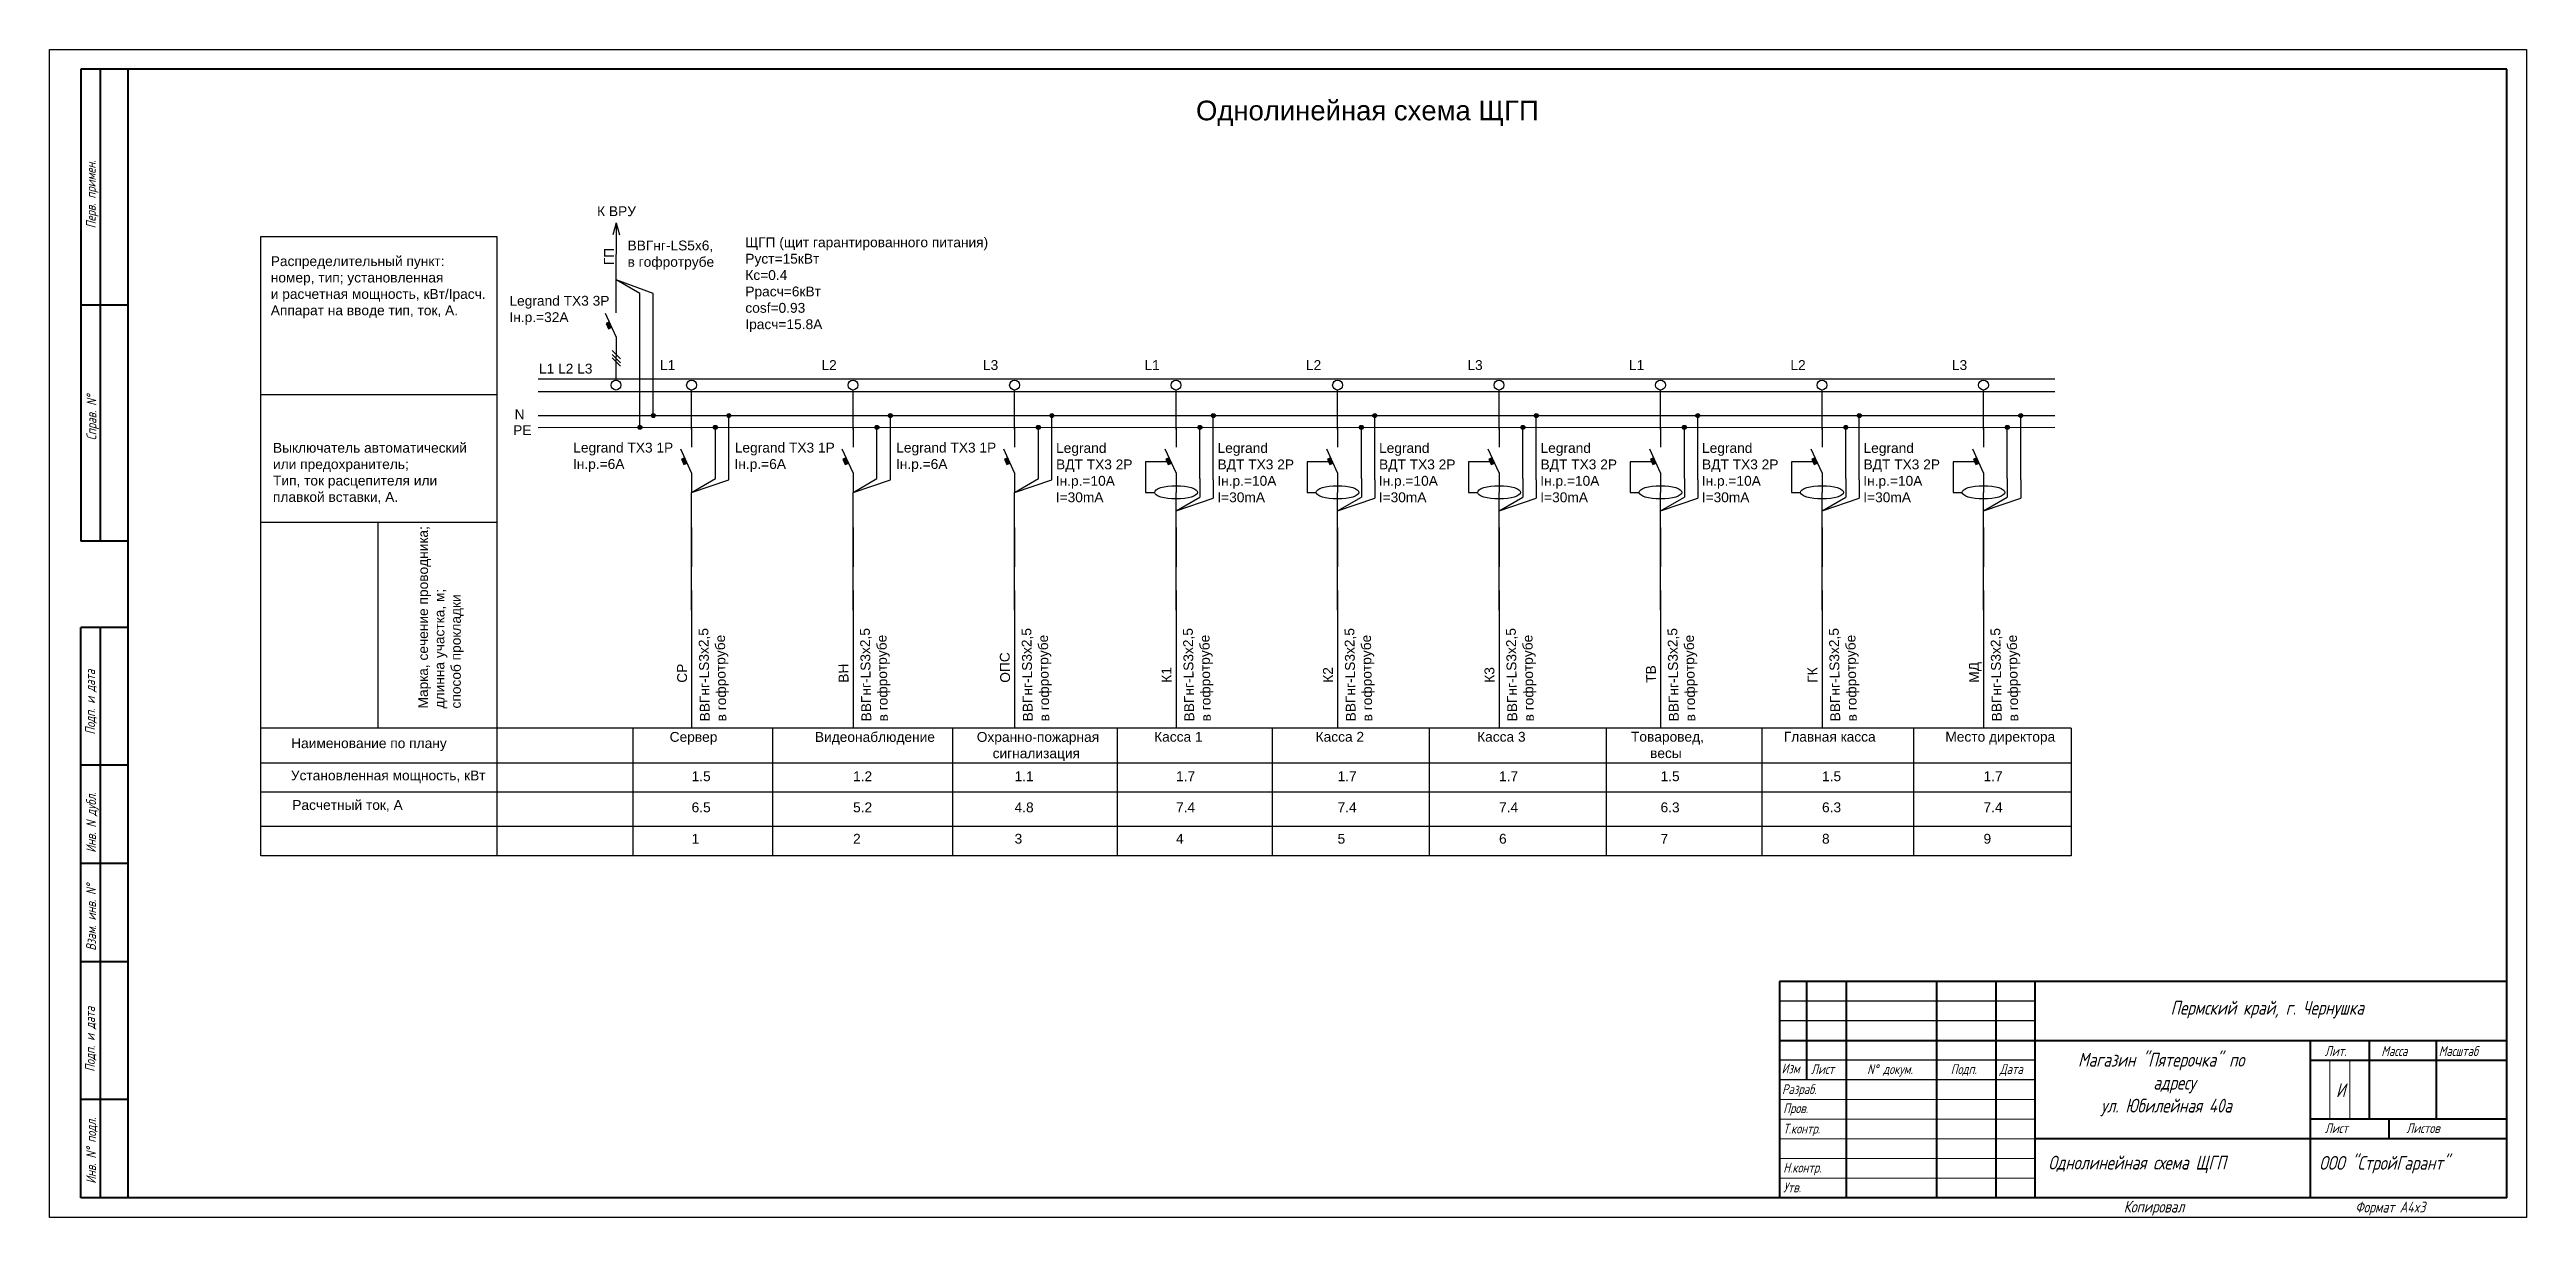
# Model space of a CAD drawing. Header units: millimetres. Extents: x 678 to 1308, y 506 to 803.
import ezdxf
from ezdxf.enums import TextEntityAlignment as Align

# ---------------------------------------------------------------- set-up
doc = ezdxf.new("R2010")
doc.units = ezdxf.units.MM
doc.layers.add('KONTUR', color=7, linetype='Continuous')
for name, color, linetype, lineweight in [('Основная', 7, 'Continuous', 40), ('текст', 7, 'Continuous', 30), ('тонкая', 7, 'Continuous', 20)]:
    doc.layers.add(name, color=color, linetype=linetype, lineweight=lineweight)
doc.styles.get("Standard").update_dxf_attribs({"font": 'arial.ttf'})
doc.styles.add('стиль1', font='romans.shx', dxfattribs={"width": 0.75, "oblique": 15, "height": 3.5})

# ---------------------------------------------------------------- blocks, each defined once
blk = doc.blocks.new('*U2')
for p, q in [((-11.38, 1.63), (374.32, 1.63)), ((-11.38, -1.63), (374.32, -1.63)), ((-11.38, -7.75), (374.32, -7.73)), ((-11.38, -10.75), (374.32, -10.73))]:
    blk.add_line(p, q)
at = {"char_height": 2.5, "attachment_point": 1}
for s, insert in [('N', (-17.4, -6.18)), ('PE', (-17.78, -10.21))]:
    blk.add_mtext_dynamic_manual_height_columns(s, width=0.9388, gutter_width=12.5, heights=[0], dxfattribs=dict(at, insert=insert))
blk = doc.blocks.new('Стрелка')
for q in [(-0.83, 4.98), (0, 0), (0.83, 4.98), (0, 8)]:
    blk.add_line((0, 8), q)
blk = doc.blocks.new('полная ветвь')
h = blk.add_hatch(color=256)
h.dxf.hatch_style = 1
h.paths.add_polyline_path([(5.56, -10.75, 1), (6.56, -10.75, 1)])
h = blk.add_hatch(color=256)
h.dxf.hatch_style = 1
h.paths.add_polyline_path([(8.98, -7.75, 1), (9.98, -7.75, 1)])
h = blk.add_hatch(color=256)
h.dxf.hatch_style = 1
h.paths.add_polyline_path([(-1.74, -18.47), (-2.58, -18.86), (-1.97, -20.2), (-1.12, -19.81)])
for p, q in [((0, -11.25), (0, -1.25)), ((0, -10.76), (0, -15.76)), ((6.06, -23.77), (6.06, -11.25)), ((9.48, -24.08), (9.48, -8.25)), ((0, -22.27), (-2.75, -16.27)), ((0, -22.27), (0, -27.27)), ((0, -27.27), (6.06, -23.77)), ((0, -27.27), (9.48, -24.08)), ((0.01, -41.25), (0, -27.27)), ((0.01, -36.25), (0.01, -46.25)), ((0.01, -57.27), (0.01, -41.25)), ((0.01, -52.27), (0.01, -57.27)), ((0.01, -57.27), (0.01, -87.24))]:
    blk.add_line(p, q)
at = {"linetype": 'Continuous'}
for p, q in [((-1.72, -18.46), (-2.58, -18.86)), ((-2.58, -18.86), (-1.97, -20.2)), ((-1.97, -20.2), (-1.11, -19.81)), ((-1.97, -20.2), (-1.97, -20.2))]:
    blk.add_line(p, q, dxfattribs=at)
for centre, radius in [((0, 0), 1.25), ((6.06, -10.75), 0.5), ((9.48, -7.75), 0.5)]:
    blk.add_circle(centre, radius)
for tag, p in [('Подключение', (-8.04, 3.85)), ('Автомат_002', (-30.16, -21.32)), ('Автомат_001', (-30.09, -17.14)), ('Обозначение_001', (-9.72, -90.67)), ('Обозначение_002', (-9.45, -94.88)), ('ТокРасч', (0.01, -108.63)), ('Колонка', (0.01, -116.61))]:
    blk.add_attdef(tag, p, '', height=2.5)
for tag, p in [('Длина', (2.43, -53.61)), ('Маркер', (-3.63, -75.71)), ('Марка', (2.14, -85.54)), ('Способ', (6.35, -85.54))]:
    blk.add_attdef(tag, text='', height=2.5, rotation=90.93985).set_placement(p, align=Align.TOP_LEFT)
blk.add_attdef('Мощность', text='', height=2.5).set_placement((0.01, -98.22), align=Align.TOP_LEFT)
blk = doc.blocks.new('*U10')
h = blk.add_hatch(color=256)
h.dxf.hatch_style = 1
h.paths.add_polyline_path([(5.56, -10.75, 1), (6.56, -10.75, 1)])
h = blk.add_hatch(color=256)
h.dxf.hatch_style = 1
h.paths.add_polyline_path([(8.98, -7.75, 1), (9.98, -7.75, 1)])
h = blk.add_hatch(color=256)
h.dxf.hatch_style = 1
h.paths.add_polyline_path([(-1.74, -18.47), (-2.58, -18.86), (-1.97, -20.2), (-1.12, -19.81)])
for p, q in [((0, -11.25), (0, -1.25)), ((0, -10.76), (0, -15.76)), ((6.06, -23.77), (6.06, -11.25)), ((9.48, -24.08), (9.48, -8.25)), ((0, -22.27), (-2.75, -16.27)), ((-2.28, -19.53), (-7.74, -19.53)), ((-7.74, -19.53), (-7.74, -27.27)), ((0, -22.27), (0, -27.27)), ((6.06, -23.77), (6.06, -28.46)), ((9.48, -24.08), (9.48, -28.78)), ((-7.74, -27.27), (-5.46, -27.27)), ((0.01, -41.25), (0, -27.27)), ((0, -31.96), (6.06, -28.46)), ((0, -31.96), (9.48, -28.78)), ((0.01, -36.25), (0.01, -46.25)), ((0.01, -57.27), (0.01, -41.25)), ((0.01, -52.27), (0.01, -57.27)), ((0.01, -57.27), (0.01, -87.24))]:
    blk.add_line(p, q)
at = {"linetype": 'Continuous'}
for p, q in [((-1.72, -18.46), (-2.58, -18.86)), ((-2.58, -18.86), (-1.97, -20.2)), ((-1.97, -20.2), (-1.11, -19.81)), ((-1.97, -20.2), (-1.97, -20.2))]:
    blk.add_line(p, q, dxfattribs=at)
for centre, radius in [((0, 0), 1.25), ((6.06, -10.75), 0.5), ((9.48, -7.75), 0.5)]:
    blk.add_circle(centre, radius)
blk.add_ellipse((0, -27.27), major_axis=(-5.46, 0), ratio=0.309309)
for tag, p in [('Подключение', (-8.04, 3.85)), ('УЗО1_001', (-30.51, -17.24)), ('УЗО1_002', (-30.51, -21.42)), ('УЗО1_003', (-30.58, -25.59)), ('УЗО1_004', (-30.58, -29.77)), ('Обозначение_001', (-9.72, -90.67)), ('Обозначение_002', (-9.45, -94.88)), ('ТокРасч', (0.01, -108.63)), ('Колонка', (0.01, -116.61))]:
    blk.add_attdef(tag, p, '', height=2.5)
for tag, p in [('Длина', (2.43, -53.61)), ('Маркер', (-3.63, -75.71)), ('Марка', (2.14, -85.54)), ('Способ', (6.35, -85.54))]:
    blk.add_attdef(tag, text='', height=2.5, rotation=90.93985).set_placement(p, align=Align.TOP_LEFT)
blk.add_attdef('Мощность', text='', height=2.5).set_placement((0.01, -98.22), align=Align.TOP_LEFT)
blk = doc.blocks.new('*U8')
h = blk.add_hatch(color=256)
h.dxf.hatch_style = 1
h.paths.add_polyline_path([(5.56, -10.75, 1), (6.56, -10.75, 1)])
h = blk.add_hatch(color=256)
h.dxf.hatch_style = 1
h.paths.add_polyline_path([(8.98, -7.75, 1), (9.98, -7.75, 1)])
h = blk.add_hatch(color=256)
h.dxf.hatch_style = 1
h.paths.add_polyline_path([(-1.74, -18.47), (-2.58, -18.86), (-1.97, -20.2), (-1.12, -19.81)])
for p, q in [((0, -11.25), (0, -1.25)), ((0, -10.76), (0, -15.76)), ((6.06, -23.77), (6.06, -11.25)), ((9.48, -24.08), (9.48, -8.25)), ((0, -22.27), (-2.75, -16.27)), ((-2.28, -19.53), (-7.74, -19.53)), ((-7.74, -19.53), (-7.74, -27.27)), ((0, -22.27), (0, -27.27)), ((6.06, -23.77), (6.06, -28.46)), ((9.48, -24.08), (9.48, -28.78)), ((-7.74, -27.27), (-5.46, -27.27)), ((0.01, -41.25), (0, -27.27)), ((0, -31.96), (6.06, -28.46)), ((0, -31.96), (9.48, -28.78)), ((0.01, -36.25), (0.01, -46.25)), ((0.01, -57.27), (0.01, -41.25)), ((0.01, -52.27), (0.01, -57.27)), ((0.01, -57.27), (0.01, -87.24))]:
    blk.add_line(p, q)
at = {"linetype": 'Continuous'}
for p, q in [((-1.72, -18.46), (-2.58, -18.86)), ((-2.58, -18.86), (-1.97, -20.2)), ((-1.97, -20.2), (-1.11, -19.81)), ((-1.97, -20.2), (-1.97, -20.2))]:
    blk.add_line(p, q, dxfattribs=at)
for centre, radius in [((0, 0), 1.25), ((6.06, -10.75), 0.5), ((9.48, -7.75), 0.5)]:
    blk.add_circle(centre, radius)
blk.add_ellipse((0, -27.27), major_axis=(-5.46, 0), ratio=0.309309)
for tag, p in [('Подключение', (-8.04, 3.85)), ('УЗО1_001', (-30.51, -17.24)), ('УЗО1_002', (-30.51, -21.42)), ('УЗО1_003', (-30.58, -25.59)), ('УЗО1_004', (-30.58, -29.77)), ('Обозначение_001', (-9.72, -90.67)), ('Обозначение_002', (-9.45, -94.88)), ('ТокРасч', (0.01, -108.63)), ('Колонка', (0.01, -116.61))]:
    blk.add_attdef(tag, p, '', height=2.5)
for tag, p in [('Длина', (2.43, -53.61)), ('Маркер', (-3.63, -75.71)), ('Марка', (2.14, -85.54)), ('Способ', (6.35, -85.54))]:
    blk.add_attdef(tag, text='', height=2.5, rotation=90.93985).set_placement(p, align=Align.TOP_LEFT)
blk.add_attdef('Мощность', text='', height=2.5).set_placement((0.01, -98.22), align=Align.TOP_LEFT)
blk = doc.blocks.new('*U9')
h = blk.add_hatch(color=256)
h.dxf.hatch_style = 1
h.paths.add_polyline_path([(5.56, -10.75, 1), (6.56, -10.75, 1)])
h = blk.add_hatch(color=256)
h.dxf.hatch_style = 1
h.paths.add_polyline_path([(8.98, -7.75, 1), (9.98, -7.75, 1)])
h = blk.add_hatch(color=256)
h.dxf.hatch_style = 1
h.paths.add_polyline_path([(-1.74, -18.47), (-2.58, -18.86), (-1.97, -20.2), (-1.12, -19.81)])
for p, q in [((0, -11.25), (0, -1.25)), ((0, -10.76), (0, -15.76)), ((6.06, -23.77), (6.06, -11.25)), ((9.48, -24.08), (9.48, -8.25)), ((0, -22.27), (-2.75, -16.27)), ((-2.28, -19.53), (-7.74, -19.53)), ((-7.74, -19.53), (-7.74, -27.27)), ((0, -22.27), (0, -27.27)), ((6.06, -23.77), (6.06, -28.46)), ((9.48, -24.08), (9.48, -28.78)), ((-7.74, -27.27), (-5.46, -27.27)), ((0.01, -41.25), (0, -27.27)), ((0, -31.96), (6.06, -28.46)), ((0, -31.96), (9.48, -28.78)), ((0.01, -36.25), (0.01, -46.25)), ((0.01, -57.27), (0.01, -41.25)), ((0.01, -52.27), (0.01, -57.27)), ((0.01, -57.27), (0.01, -87.24))]:
    blk.add_line(p, q)
at = {"linetype": 'Continuous'}
for p, q in [((-1.72, -18.46), (-2.58, -18.86)), ((-2.58, -18.86), (-1.97, -20.2)), ((-1.97, -20.2), (-1.11, -19.81)), ((-1.97, -20.2), (-1.97, -20.2))]:
    blk.add_line(p, q, dxfattribs=at)
for centre, radius in [((0, 0), 1.25), ((6.06, -10.75), 0.5), ((9.48, -7.75), 0.5)]:
    blk.add_circle(centre, radius)
blk.add_ellipse((0, -27.27), major_axis=(-5.46, 0), ratio=0.309309)
for tag, p in [('Подключение', (-8.04, 3.85)), ('УЗО1_001', (-30.51, -17.24)), ('УЗО1_002', (-30.51, -21.42)), ('УЗО1_003', (-30.58, -25.59)), ('УЗО1_004', (-30.58, -29.77)), ('Обозначение_001', (-9.72, -90.67)), ('Обозначение_002', (-9.45, -94.88)), ('ТокРасч', (0.01, -108.63)), ('Колонка', (0.01, -116.61))]:
    blk.add_attdef(tag, p, '', height=2.5)
for tag, p in [('Длина', (2.43, -53.61)), ('Маркер', (-3.63, -75.71)), ('Марка', (2.14, -85.54)), ('Способ', (6.35, -85.54))]:
    blk.add_attdef(tag, text='', height=2.5, rotation=90.93985).set_placement(p, align=Align.TOP_LEFT)
blk.add_attdef('Мощность', text='', height=2.5).set_placement((0.01, -98.22), align=Align.TOP_LEFT)
blk = doc.blocks.new('*U12')
h = blk.add_hatch(color=256)
h.dxf.hatch_style = 1
h.paths.add_polyline_path([(5.56, -10.75, 1), (6.56, -10.75, 1)])
h = blk.add_hatch(color=256)
h.dxf.hatch_style = 1
h.paths.add_polyline_path([(8.98, -7.75, 1), (9.98, -7.75, 1)])
h = blk.add_hatch(color=256)
h.dxf.hatch_style = 1
h.paths.add_polyline_path([(-1.74, -18.47), (-2.58, -18.86), (-1.97, -20.2), (-1.12, -19.81)])
for p, q in [((0, -11.25), (0, -1.25)), ((0, -10.76), (0, -15.76)), ((6.06, -23.77), (6.06, -11.25)), ((9.48, -24.08), (9.48, -8.25)), ((0, -22.27), (-2.75, -16.27)), ((-2.28, -19.53), (-7.74, -19.53)), ((-7.74, -19.53), (-7.74, -27.27)), ((0, -22.27), (0, -27.27)), ((6.06, -23.77), (6.06, -28.46)), ((9.48, -24.08), (9.48, -28.78)), ((-7.74, -27.27), (-5.46, -27.27)), ((0.01, -41.25), (0, -27.27)), ((0, -31.96), (6.06, -28.46)), ((0, -31.96), (9.48, -28.78)), ((0.01, -36.25), (0.01, -46.25)), ((0.01, -57.27), (0.01, -41.25)), ((0.01, -52.27), (0.01, -57.27)), ((0.01, -57.27), (0.01, -87.24))]:
    blk.add_line(p, q)
at = {"linetype": 'Continuous'}
for p, q in [((-1.72, -18.46), (-2.58, -18.86)), ((-2.58, -18.86), (-1.97, -20.2)), ((-1.97, -20.2), (-1.11, -19.81)), ((-1.97, -20.2), (-1.97, -20.2))]:
    blk.add_line(p, q, dxfattribs=at)
for centre, radius in [((0, 0), 1.25), ((6.06, -10.75), 0.5), ((9.48, -7.75), 0.5)]:
    blk.add_circle(centre, radius)
blk.add_ellipse((0, -27.27), major_axis=(-5.46, 0), ratio=0.309309)
for tag, p in [('Подключение', (-8.04, 3.85)), ('УЗО1_001', (-30.51, -17.24)), ('УЗО1_002', (-30.51, -21.42)), ('УЗО1_003', (-30.58, -25.59)), ('УЗО1_004', (-30.58, -29.77)), ('Обозначение_001', (-9.72, -90.67)), ('Обозначение_002', (-9.45, -94.88)), ('ТокРасч', (0.01, -108.63)), ('Колонка', (0.01, -116.61))]:
    blk.add_attdef(tag, p, '', height=2.5)
for tag, p in [('Длина', (2.43, -53.61)), ('Маркер', (-3.63, -75.71)), ('Марка', (2.14, -85.54)), ('Способ', (6.35, -85.54))]:
    blk.add_attdef(tag, text='', height=2.5, rotation=90.93985).set_placement(p, align=Align.TOP_LEFT)
blk.add_attdef('Мощность', text='', height=2.5).set_placement((0.01, -98.22), align=Align.TOP_LEFT)
blk = doc.blocks.new('*U11')
h = blk.add_hatch(color=256)
h.dxf.hatch_style = 1
h.paths.add_polyline_path([(5.56, -10.75, 1), (6.56, -10.75, 1)])
h = blk.add_hatch(color=256)
h.dxf.hatch_style = 1
h.paths.add_polyline_path([(8.98, -7.75, 1), (9.98, -7.75, 1)])
h = blk.add_hatch(color=256)
h.dxf.hatch_style = 1
h.paths.add_polyline_path([(-1.74, -18.47), (-2.58, -18.86), (-1.97, -20.2), (-1.12, -19.81)])
for p, q in [((0, -11.25), (0, -1.25)), ((0, -10.76), (0, -15.76)), ((6.06, -23.77), (6.06, -11.25)), ((9.48, -24.08), (9.48, -8.25)), ((0, -22.27), (-2.75, -16.27)), ((-2.28, -19.53), (-7.74, -19.53)), ((-7.74, -19.53), (-7.74, -27.27)), ((0, -22.27), (0, -27.27)), ((6.06, -23.77), (6.06, -28.46)), ((9.48, -24.08), (9.48, -28.78)), ((-7.74, -27.27), (-5.46, -27.27)), ((0.01, -41.25), (0, -27.27)), ((0, -31.96), (6.06, -28.46)), ((0, -31.96), (9.48, -28.78)), ((0.01, -36.25), (0.01, -46.25)), ((0.01, -57.27), (0.01, -41.25)), ((0.01, -52.27), (0.01, -57.27)), ((0.01, -57.27), (0.01, -87.24))]:
    blk.add_line(p, q)
at = {"linetype": 'Continuous'}
for p, q in [((-1.72, -18.46), (-2.58, -18.86)), ((-2.58, -18.86), (-1.97, -20.2)), ((-1.97, -20.2), (-1.11, -19.81)), ((-1.97, -20.2), (-1.97, -20.2))]:
    blk.add_line(p, q, dxfattribs=at)
for centre, radius in [((0, 0), 1.25), ((6.06, -10.75), 0.5), ((9.48, -7.75), 0.5)]:
    blk.add_circle(centre, radius)
blk.add_ellipse((0, -27.27), major_axis=(-5.46, 0), ratio=0.309309)
for tag, p in [('Подключение', (-8.04, 3.85)), ('УЗО1_001', (-30.51, -17.24)), ('УЗО1_002', (-30.51, -21.42)), ('УЗО1_003', (-30.58, -25.59)), ('УЗО1_004', (-30.58, -29.77)), ('Обозначение_001', (-9.72, -90.67)), ('Обозначение_002', (-9.45, -94.88)), ('ТокРасч', (0.01, -108.63)), ('Колонка', (0.01, -116.61))]:
    blk.add_attdef(tag, p, '', height=2.5)
for tag, p in [('Длина', (2.43, -53.61)), ('Маркер', (-3.63, -75.71)), ('Марка', (2.14, -85.54)), ('Способ', (6.35, -85.54))]:
    blk.add_attdef(tag, text='', height=2.5, rotation=90.93985).set_placement(p, align=Align.TOP_LEFT)
blk.add_attdef('Мощность', text='', height=2.5).set_placement((0.01, -98.22), align=Align.TOP_LEFT)
blk = doc.blocks.new('*U13')
h = blk.add_hatch(color=256)
h.dxf.hatch_style = 1
h.paths.add_polyline_path([(5.56, -10.75, 1), (6.56, -10.75, 1)])
h = blk.add_hatch(color=256)
h.dxf.hatch_style = 1
h.paths.add_polyline_path([(8.98, -7.75, 1), (9.98, -7.75, 1)])
h = blk.add_hatch(color=256)
h.dxf.hatch_style = 1
h.paths.add_polyline_path([(-1.74, -18.47), (-2.58, -18.86), (-1.97, -20.2), (-1.12, -19.81)])
for p, q in [((0, -11.25), (0, -1.25)), ((0, -10.76), (0, -15.76)), ((6.06, -23.77), (6.06, -11.25)), ((9.48, -24.08), (9.48, -8.25)), ((0, -22.27), (-2.75, -16.27)), ((-2.28, -19.53), (-7.74, -19.53)), ((-7.74, -19.53), (-7.74, -27.27)), ((0, -22.27), (0, -27.27)), ((6.06, -23.77), (6.06, -28.46)), ((9.48, -24.08), (9.48, -28.78)), ((-7.74, -27.27), (-5.46, -27.27)), ((0.01, -41.25), (0, -27.27)), ((0, -31.96), (6.06, -28.46)), ((0, -31.96), (9.48, -28.78)), ((0.01, -36.25), (0.01, -46.25)), ((0.01, -57.27), (0.01, -41.25)), ((0.01, -52.27), (0.01, -57.27)), ((0.01, -57.27), (0.01, -87.24))]:
    blk.add_line(p, q)
at = {"linetype": 'Continuous'}
for p, q in [((-1.72, -18.46), (-2.58, -18.86)), ((-2.58, -18.86), (-1.97, -20.2)), ((-1.97, -20.2), (-1.11, -19.81)), ((-1.97, -20.2), (-1.97, -20.2))]:
    blk.add_line(p, q, dxfattribs=at)
for centre, radius in [((0, 0), 1.25), ((6.06, -10.75), 0.5), ((9.48, -7.75), 0.5)]:
    blk.add_circle(centre, radius)
blk.add_ellipse((0, -27.27), major_axis=(-5.46, 0), ratio=0.309309)
for tag, p in [('Подключение', (-8.04, 3.85)), ('УЗО1_001', (-30.51, -17.24)), ('УЗО1_002', (-30.51, -21.42)), ('УЗО1_003', (-30.58, -25.59)), ('УЗО1_004', (-30.58, -29.77)), ('Обозначение_001', (-9.72, -90.67)), ('Обозначение_002', (-9.45, -94.88)), ('ТокРасч', (0.01, -108.63)), ('Колонка', (0.01, -116.61))]:
    blk.add_attdef(tag, p, '', height=2.5)
for tag, p in [('Длина', (2.43, -53.61)), ('Маркер', (-3.63, -75.71)), ('Марка', (2.14, -85.54)), ('Способ', (6.35, -85.54))]:
    blk.add_attdef(tag, text='', height=2.5, rotation=90.93985).set_placement(p, align=Align.TOP_LEFT)
blk.add_attdef('Мощность', text='', height=2.5).set_placement((0.01, -98.22), align=Align.TOP_LEFT)

msp = doc.modelspace()

# ---------------------------------------------------------------- hatches: boundary and pattern name
h = msp.add_hatch(color=256)
h.dxf.hatch_style = 1
h.paths.add_polyline_path([(820.83, 733.55), (819.99, 733.16), (820.6, 731.82), (821.45, 732.2)])
h = msp.add_hatch(color=256)
h.dxf.hatch_style = 1
h.paths.add_polyline_path([(829.08, 706.76, 1), (828.08, 706.76, 1)])
h = msp.add_hatch(color=256)
h.dxf.hatch_style = 1
h.paths.add_polyline_path([(832.5, 709.76, 1), (831.5, 709.76, 1)])

# ---------------------------------------------------------------- linework, layer by layer
for p, q in [((732.2, 597.77), (732.2, 755.27)), ((732.2, 755.27), (792.2, 755.27)), ((792.2, 755.27), (792.2, 630.27)), ((822.57, 735.85), (822.57, 750.77)), ((828.58, 740.77), (822.57, 744.25)), ((832, 740.77), (822.57, 744.25)), ((828.58, 706.76), (828.58, 740.77)), ((832, 709.76), (832, 740.77)), ((822.57, 729.75), (819.83, 735.75)), ((821.51, 726.29), (823.63, 724.17)), ((821.51, 725.31), (823.63, 723.19)), ((822.57, 729.75), (822.57, 724.75)), ((822.57, 718.75), (822.57, 724.75)), ((821.51, 724.42), (823.63, 722.3)), ((732.2, 715.1), (792.2, 715.1)), ((732.17, 682.69), (792.14, 682.69)), ((761.92, 682.6), (761.92, 630.46)), ((1192.67, 630.27), (732.2, 630.27)), ((792.2, 630.27), (792.2, 597.77)), ((826.81, 630.27), (826.81, 597.77)), ((862.35, 630.27), (862.35, 597.77)), ((908.1, 630.27), (908.1, 597.77)), ((950, 630.27), (950, 597.77)), ((989.43, 630.27), (989.43, 597.77)), ((1029.3, 630.27), (1029.3, 597.77)), ((1074.39, 630.27), (1074.39, 597.77)), ((1113.96, 630.27), (1113.96, 597.77)), ((1152.54, 630.27), (1152.54, 597.77)), ((1192.67, 630.27), (1192.67, 597.77)), ((1192.67, 621.34), (732.2, 621.34)), ((1192.67, 613.99), (732.2, 613.99)), ((1192.67, 605.27), (732.2, 605.27)), ((1192.67, 597.77), (732.2, 597.77)), ((1183.43, 560.84), (1118.43, 560.84)), ((1183.43, 555.84), (1118.43, 555.84)), ((1183.43, 545.84), (1118.43, 545.84)), ((1183.43, 540.84), (1118.43, 540.84)), ((1253.43, 510.84), (1253.43, 510.84))]:
    msp.add_line(p, q)
at = {"linetype": 'Continuous'}
for p, q in [((820.85, 733.56), (819.99, 733.16)), ((819.99, 733.16), (820.6, 731.82)), ((820.6, 731.82), (821.46, 732.21)), ((820.6, 731.82), (820.6, 731.82))]:
    msp.add_line(p, q, dxfattribs=at)
for centre, radius in [((822.52, 717.5), 1.25), ((828.58, 706.76), 0.5), ((832, 709.76), 0.5)]:
    msp.add_circle(centre, radius)
at = {"layer": 'KONTUR'}
for p, q in [((678.43, 505.84), (678.43, 802.84)), ((678.43, 802.84), (1308.43, 802.84)), ((1308.43, 802.84), (1308.43, 505.84)), ((1308.43, 505.84), (678.43, 505.84))]:
    msp.add_line(p, q, dxfattribs=at)
at = {"layer": 'Основная'}
for p, q in [((686.43, 797.84), (686.43, 677.84)), ((1303.43, 797.84), (686.43, 797.84)), ((691.43, 677.84), (691.43, 797.84)), ((698.43, 550.84), (698.43, 797.84)), ((1303.43, 510.84), (1303.43, 797.84)), ((698.43, 737.84), (686.43, 737.84)), ((698.43, 677.84), (686.43, 677.84)), ((686.43, 510.84), (686.43, 655.84)), ((698.43, 655.84), (686.43, 655.84)), ((691.43, 510.84), (691.43, 655.84)), ((698.43, 620.84), (686.43, 620.84)), ((698.43, 595.84), (686.43, 595.84)), ((698.43, 570.84), (686.43, 570.84)), ((1118.43, 565.84), (1118.43, 510.84)), ((1303.43, 565.84), (1118.43, 565.84)), ((1125.43, 540.84), (1125.43, 565.84)), ((1135.43, 565.84), (1135.43, 510.84)), ((1158.43, 510.84), (1158.43, 565.84)), ((1173.43, 565.84), (1173.43, 510.84)), ((1183.43, 565.84), (1183.43, 510.84)), ((698.43, 510.84), (698.43, 550.84)), ((1118.43, 550.84), (1303.43, 550.84)), ((1253.43, 550.84), (1253.43, 510.84)), ((1268.43, 550.84), (1268.43, 530.84)), ((1285.43, 550.84), (1285.43, 530.84)), ((1253.43, 545.84), (1303.43, 545.84)), ((698.43, 535.84), (686.43, 535.84)), ((1303.43, 530.84), (1253.43, 530.84)), ((1273.43, 530.84), (1273.43, 525.84)), ((1303.43, 525.84), (1183.43, 525.84)), ((1303.43, 510.84), (686.43, 510.84))]:
    msp.add_line(p, q, dxfattribs=at)
at = {"layer": 'тонкая'}
for p, q in [((1258.42, 545.63), (1258.42, 530.84)), ((1263.5, 545.63), (1263.5, 530.84)), ((1118.43, 535.84), (1183.43, 535.84)), ((1183.43, 530.84), (1118.43, 530.84)), ((1183.43, 525.84), (1118.43, 525.84))]:
    msp.add_line(p, q, dxfattribs=at)
for points in [[(1118.43, 520.84), (1183.43, 520.84)], [(1118.43, 515.84), (1183.43, 515.84)]]:
    msp.add_lwpolyline(points, dxfattribs=at)

# ---------------------------------------------------------------- block references
for name, p in [('Стрелка', (822.57, 750.77)), ('*U2', (814.13, 717.5))]:
    msp.add_blockref(name, p)
ref = msp.add_blockref('полная ветвь', (841.73, 717.5))
ref.add_attrib('Подключение', 'L1', (833.7, 721.35), dxfattribs={"height": 2.5})
ref.add_attrib('Автомат_001', 'Legrand TX3 1P', (811.64, 700.36), dxfattribs={"height": 2.5})
ref.add_attrib('Маркер', 'CP', dxfattribs={"height": 2.5, "rotation": 90.93985}).set_placement((838.1, 641.79), align=Align.TOP_LEFT)
ref.add_attrib('Марка', 'ВВГнг-LS3x2,5', dxfattribs={"height": 2.5, "rotation": 90.93985}).set_placement((843.88, 631.97), align=Align.TOP_LEFT)
ref.add_attrib('Способ', 'в гофротрубе', dxfattribs={"height": 2.5, "rotation": 90.93985}).set_placement((848.08, 631.96), align=Align.TOP_LEFT)
ref.add_attrib('Обозначение_001', '    Сервер', (832.28, 626.79), dxfattribs={"height": 2.5})
ref.add_attrib('Мощность', '1.5', dxfattribs={"height": 2.5}).set_placement((841.74, 619.28), align=Align.TOP_LEFT)
ref.add_attrib('ТокРасч', '6.5', (841.74, 608.88), dxfattribs={"height": 2.5})
ref.add_attrib('Колонка', '1', (841.74, 600.89), dxfattribs={"height": 2.5})
ref.add_attrib('Автомат_002', 'Iн.р.=6А', (811.57, 696.19), dxfattribs={"height": 2.5})
ref = msp.add_blockref('полная ветвь', (882.81, 717.5))
ref.add_attrib('Подключение', 'L2', (874.77, 721.35), dxfattribs={"height": 2.5})
ref.add_attrib('Автомат_001', 'Legrand TX3 1P', (852.72, 700.36), dxfattribs={"height": 2.5})
ref.add_attrib('Маркер', 'ВН', dxfattribs={"height": 2.5, "rotation": 90.93985}).set_placement((879.17, 641.79), align=Align.TOP_LEFT)
ref.add_attrib('Марка', 'ВВГнг-LS3x2,5', dxfattribs={"height": 2.5, "rotation": 90.93985}).set_placement((884.95, 631.97), align=Align.TOP_LEFT)
ref.add_attrib('Способ', 'в гофротрубе', dxfattribs={"height": 2.5, "rotation": 90.93985}).set_placement((889.16, 631.96), align=Align.TOP_LEFT)
ref.add_attrib('Обозначение_001', 'Видеонаблюдение', (873.1, 626.77), dxfattribs={"height": 2.5})
ref.add_attrib('Мощность', '1.2', dxfattribs={"height": 2.5}).set_placement((882.81, 619.28), align=Align.TOP_LEFT)
ref.add_attrib('ТокРасч', '5.2', (882.81, 608.88), dxfattribs={"height": 2.5})
ref.add_attrib('Колонка', '2', (882.81, 600.89), dxfattribs={"height": 2.5})
ref.add_attrib('Автомат_002', 'Iн.р.=6А', (852.65, 696.19), dxfattribs={"height": 2.5})
ref = msp.add_blockref('полная ветвь', (923.88, 717.5))
ref.add_attrib('Подключение', 'L3', (915.85, 721.35), dxfattribs={"height": 2.5})
ref.add_attrib('Автомат_001', 'Legrand TX3 1P', (893.79, 700.36), dxfattribs={"height": 2.5})
ref.add_attrib('Маркер', 'ОПС', dxfattribs={"height": 2.5, "rotation": 90.93985}).set_placement((920.25, 641.79), align=Align.TOP_LEFT)
ref.add_attrib('Марка', 'ВВГнг-LS3x2,5', dxfattribs={"height": 2.5, "rotation": 90.93985}).set_placement((926.03, 631.97), align=Align.TOP_LEFT)
ref.add_attrib('Способ', 'в гофротрубе', dxfattribs={"height": 2.5, "rotation": 90.93985}).set_placement((930.23, 631.96), align=Align.TOP_LEFT)
ref.add_attrib('Обозначение_001', 'Охранно-пожарная', (914.27, 626.78), dxfattribs={"height": 2.5})
ref.add_attrib('Мощность', '1.1', dxfattribs={"height": 2.5}).set_placement((923.89, 619.28), align=Align.TOP_LEFT)
ref.add_attrib('ТокРасч', '4.8', (923.89, 608.88), dxfattribs={"height": 2.5})
ref.add_attrib('Колонка', '3', (923.89, 600.89), dxfattribs={"height": 2.5})
ref.add_attrib('Автомат_002', 'Iн.р.=6А', (893.72, 696.19), dxfattribs={"height": 2.5})
ref.add_attrib('Обозначение_002', '    сигнализация', (914.43, 622.62), dxfattribs={"height": 2.5})
ref = msp.add_blockref('*U10', (964.96, 717.5))
ref.add_attrib('Подключение', 'L1', (956.92, 721.35), dxfattribs={"height": 2.5})
ref.add_attrib('Маркер', 'К1', dxfattribs={"height": 2.5, "rotation": 90.93985}).set_placement((961.32, 641.79), align=Align.TOP_LEFT)
ref.add_attrib('Марка', 'ВВГнг-LS3x2,5', dxfattribs={"height": 2.5, "rotation": 90.93985}).set_placement((967.1, 631.97), align=Align.TOP_LEFT)
ref.add_attrib('Способ', 'в гофротрубе', dxfattribs={"height": 2.5, "rotation": 90.93985}).set_placement((971.31, 631.96), align=Align.TOP_LEFT)
ref.add_attrib('Обозначение_001', '    Касса 1', (955.51, 626.82), dxfattribs={"height": 2.5})
ref.add_attrib('Мощность', '1.7', dxfattribs={"height": 2.5}).set_placement((964.96, 619.28), align=Align.TOP_LEFT)
ref.add_attrib('ТокРасч', '7.4', (964.96, 608.88), dxfattribs={"height": 2.5})
ref.add_attrib('Колонка', '4', (964.96, 600.89), dxfattribs={"height": 2.5})
ref.add_attrib('УЗО1_001', 'Legrand', (934.44, 700.26), dxfattribs={"height": 2.5})
ref.add_attrib('УЗО1_002', 'ВДТ TX3 2P', (934.44, 696.09), dxfattribs={"height": 2.5})
ref.add_attrib('УЗО1_003', 'Iн.р.=10А', (934.37, 691.91), dxfattribs={"height": 2.5})
ref.add_attrib('УЗО1_004', 'I=30mA', (934.37, 687.73), dxfattribs={"height": 2.5})
ref = msp.add_blockref('*U8', (1006.03, 717.5))
ref.add_attrib('Подключение', 'L2', (998, 721.35), dxfattribs={"height": 2.5})
ref.add_attrib('Маркер', 'К2', dxfattribs={"height": 2.5, "rotation": 90.93985}).set_placement((1002.4, 641.79), align=Align.TOP_LEFT)
ref.add_attrib('Марка', 'ВВГнг-LS3x2,5', dxfattribs={"height": 2.5, "rotation": 90.93985}).set_placement((1008.18, 631.97), align=Align.TOP_LEFT)
ref.add_attrib('Способ', 'в гофротрубе', dxfattribs={"height": 2.5, "rotation": 90.93985}).set_placement((1012.38, 631.96), align=Align.TOP_LEFT)
ref.add_attrib('Обозначение_001', '    Касса 2', (996.58, 626.82), dxfattribs={"height": 2.5})
ref.add_attrib('Мощность', '1.7', dxfattribs={"height": 2.5}).set_placement((1006.04, 619.28), align=Align.TOP_LEFT)
ref.add_attrib('ТокРасч', '7.4', (1006.04, 608.88), dxfattribs={"height": 2.5})
ref.add_attrib('Колонка', '5', (1006.04, 600.89), dxfattribs={"height": 2.5})
ref.add_attrib('УЗО1_001', 'Legrand', (975.52, 700.26), dxfattribs={"height": 2.5})
ref.add_attrib('УЗО1_002', 'ВДТ TX3 2P', (975.52, 696.09), dxfattribs={"height": 2.5})
ref.add_attrib('УЗО1_003', 'Iн.р.=10А', (975.45, 691.91), dxfattribs={"height": 2.5})
ref.add_attrib('УЗО1_004', 'I=30mA', (975.45, 687.73), dxfattribs={"height": 2.5})
ref = msp.add_blockref('*U9', (1047.11, 717.5))
ref.add_attrib('Подключение', 'L3', (1039.07, 721.35), dxfattribs={"height": 2.5})
ref.add_attrib('Маркер', 'К3', dxfattribs={"height": 2.5, "rotation": 90.93985}).set_placement((1043.47, 641.79), align=Align.TOP_LEFT)
ref.add_attrib('Марка', 'ВВГнг-LS3x2,5', dxfattribs={"height": 2.5, "rotation": 90.93985}).set_placement((1049.25, 631.97), align=Align.TOP_LEFT)
ref.add_attrib('Способ', 'в гофротрубе', dxfattribs={"height": 2.5, "rotation": 90.93985}).set_placement((1053.46, 631.96), align=Align.TOP_LEFT)
ref.add_attrib('Обозначение_001', '    Касса 3', (1037.66, 626.82), dxfattribs={"height": 2.5})
ref.add_attrib('Мощность', '1.7', dxfattribs={"height": 2.5}).set_placement((1047.11, 619.28), align=Align.TOP_LEFT)
ref.add_attrib('ТокРасч', '7.4', (1047.11, 608.88), dxfattribs={"height": 2.5})
ref.add_attrib('Колонка', '6', (1047.11, 600.89), dxfattribs={"height": 2.5})
ref.add_attrib('УЗО1_001', 'Legrand', (1016.59, 700.26), dxfattribs={"height": 2.5})
ref.add_attrib('УЗО1_002', 'ВДТ TX3 2P', (1016.59, 696.09), dxfattribs={"height": 2.5})
ref.add_attrib('УЗО1_003', 'Iн.р.=10А', (1016.52, 691.91), dxfattribs={"height": 2.5})
ref.add_attrib('УЗО1_004', 'I=30mA', (1016.52, 687.73), dxfattribs={"height": 2.5})
ref = msp.add_blockref('*U12', (1088.18, 717.5))
ref.add_attrib('Подключение', 'L1', (1080.15, 721.35), dxfattribs={"height": 2.5})
ref.add_attrib('Маркер', 'ТВ', dxfattribs={"height": 2.5, "rotation": 90.93985}).set_placement((1084.55, 641.79), align=Align.TOP_LEFT)
ref.add_attrib('Марка', 'ВВГнг-LS3x2,5', dxfattribs={"height": 2.5, "rotation": 90.93985}).set_placement((1090.33, 631.97), align=Align.TOP_LEFT)
ref.add_attrib('Способ', 'в гофротрубе', dxfattribs={"height": 2.5, "rotation": 90.93985}).set_placement((1094.53, 631.96), align=Align.TOP_LEFT)
ref.add_attrib('Обозначение_001', '  Товаровед,', (1078.73, 626.83), dxfattribs={"height": 2.5})
ref.add_attrib('Мощность', '1.5', dxfattribs={"height": 2.5}).set_placement((1088.19, 619.28), align=Align.TOP_LEFT)
ref.add_attrib('ТокРасч', '6.3', (1088.19, 608.88), dxfattribs={"height": 2.5})
ref.add_attrib('Колонка', '7', (1088.19, 600.89), dxfattribs={"height": 2.5})
ref.add_attrib('УЗО1_001', 'Legrand', (1057.67, 700.26), dxfattribs={"height": 2.5})
ref.add_attrib('Обозначение_002', '       весы', (1078.73, 622.66), dxfattribs={"height": 2.5})
ref.add_attrib('УЗО1_002', 'ВДТ TX3 2P', (1057.67, 696.09), dxfattribs={"height": 2.5})
ref.add_attrib('УЗО1_003', 'Iн.р.=10А', (1057.6, 691.91), dxfattribs={"height": 2.5})
ref.add_attrib('УЗО1_004', 'I=30mA', (1057.6, 687.73), dxfattribs={"height": 2.5})
ref = msp.add_blockref('*U11', (1129.26, 717.5))
ref.add_attrib('Подключение', 'L2', (1121.22, 721.35), dxfattribs={"height": 2.5})
ref.add_attrib('Маркер', 'ГК', dxfattribs={"height": 2.5, "rotation": 90.93985}).set_placement((1125.62, 641.79), align=Align.TOP_LEFT)
ref.add_attrib('Марка', 'ВВГнг-LS3x2,5', dxfattribs={"height": 2.5, "rotation": 90.93985}).set_placement((1131.4, 631.97), align=Align.TOP_LEFT)
ref.add_attrib('Способ', 'в гофротрубе', dxfattribs={"height": 2.5, "rotation": 90.93985}).set_placement((1135.61, 631.96), align=Align.TOP_LEFT)
ref.add_attrib('Обозначение_001', 'Главная касса', (1119.54, 626.83), dxfattribs={"height": 2.5})
ref.add_attrib('Мощность', '1.5', dxfattribs={"height": 2.5}).set_placement((1129.26, 619.28), align=Align.TOP_LEFT)
ref.add_attrib('ТокРасч', '6.3', (1129.26, 608.88), dxfattribs={"height": 2.5})
ref.add_attrib('Колонка', '8', (1129.26, 600.89), dxfattribs={"height": 2.5})
ref.add_attrib('УЗО1_001', 'Legrand', (1098.74, 700.26), dxfattribs={"height": 2.5})
ref.add_attrib('УЗО1_002', 'ВДТ TX3 2P', (1098.74, 696.09), dxfattribs={"height": 2.5})
ref.add_attrib('УЗО1_003', 'Iн.р.=10А', (1098.67, 691.91), dxfattribs={"height": 2.5})
ref.add_attrib('УЗО1_004', 'I=30mA', (1098.67, 687.73), dxfattribs={"height": 2.5})
ref = msp.add_blockref('*U13', (1170.33, 717.5))
ref.add_attrib('Подключение', 'L3', (1162.3, 721.35), dxfattribs={"height": 2.5})
ref.add_attrib('Маркер', 'МД', dxfattribs={"height": 2.5, "rotation": 90.93985}).set_placement((1166.7, 641.79), align=Align.TOP_LEFT)
ref.add_attrib('Марка', 'ВВГнг-LS3x2,5', dxfattribs={"height": 2.5, "rotation": 90.93985}).set_placement((1172.48, 631.97), align=Align.TOP_LEFT)
ref.add_attrib('Способ', 'в гофротрубе', dxfattribs={"height": 2.5, "rotation": 90.93985}).set_placement((1176.68, 631.96), align=Align.TOP_LEFT)
ref.add_attrib('Обозначение_001', 'Место директора', (1160.63, 626.83), dxfattribs={"height": 2.5})
ref.add_attrib('Мощность', '1.7', dxfattribs={"height": 2.5}).set_placement((1170.34, 619.28), align=Align.TOP_LEFT)
ref.add_attrib('ТокРасч', '7.4', (1170.34, 608.88), dxfattribs={"height": 2.5})
ref.add_attrib('Колонка', '9', (1170.34, 600.89), dxfattribs={"height": 2.5})
ref.add_attrib('УЗО1_001', 'Legrand', (1139.82, 700.26), dxfattribs={"height": 2.5})
ref.add_attrib('УЗО1_002', 'ВДТ TX3 2P', (1139.82, 696.09), dxfattribs={"height": 2.5})
ref.add_attrib('УЗО1_003', 'Iн.р.=10А', (1139.75, 691.91), dxfattribs={"height": 2.5})
ref.add_attrib('УЗО1_004', 'I=30mA', (1139.75, 687.73), dxfattribs={"height": 2.5})

# ---------------------------------------------------------------- texts
at = {"attachment_point": 1}
for s, width, insert, char_height in [('Однолинейная схема ЩГП', 106.257, (970.03, 789.84), 5), ('К ВРУ', 15.8143, (817.7, 762.97), 2.5), ('Распределительный пункт:\\Pномер, тип; установленная\\Pи расчетная мощность, кВт/Iрасч. Аппарат на вводе тип, ток, А.', 55.2331, (734.7, 750.27), 2.5), ('ВВГнг-LS5x6,\\Pв гофротрубе', 33.8081, (825.45, 754.26), 2.5), ('ЩГП (щит гарантированного питания)\\PPуст=15кВт\\PКс=0.4\\PРрасч=6кВт\\Pcosf=0.93\\PIрасч=15.8A', 68.0665, (855.41, 755.07), 2.5), ('Legrand TX3 3P\\PIн.р.=32А', 27.1918, (795.41, 740.2), 2.5), ('L1 L2 L3', 14.4703, (802.93, 722.94), 2.5), ('Выключатель автоматический\\Pили предохранитель;\\PТип, ток расцепителя или\\Pплавкой вставки, А.', 49.8574, (735.27, 702.81), 2.5), ('Наименование по плану', 47.5, (739.89, 627.69), 2.5), ('Установленная мощность, кВт', 50, (739.81, 619.49), 2.5), ('Расчетный ток, А', 50, (740.18, 611.98), 2.5)]:
    msp.add_mtext_dynamic_manual_height_columns(s, width=width, gutter_width=12.5, heights=[0], dxfattribs=dict(at, insert=insert, char_height=char_height))
at = {"char_height": 2.5, "attachment_point": 1, "rotation": 90}
for s, width, insert in [('ГП', 7.7148, (819.48, 747.99)), ('Марка, сечение проводника;\\Pдлинна участка, м; \\Pспособ прокладки', 46.8328, (772.2, 635.27))]:
    msp.add_mtext_dynamic_manual_height_columns(s, width=width, gutter_width=12.5, heights=[0], dxfattribs=dict(at, insert=insert))
at = {"char_height": 3.5, "attachment_point": 1, "style": 'стиль1'}
for s, width, insert in [('Пермский край, г. Чернушка', 63.7416, (1217.91, 560.92)), ('\\pi5.0065;Магазин "Пятерочка" по\\P\\pi24.136;адресу \\P\\pi10.819;ул. Юбилейная 40а', 61.388, (1189.37, 547.69)), ('И', 3.5309, (1259.97, 539.95)), ('Однолинейная схема ЩГП', 65.7745, (1186.82, 521.53)), ('ООО "СтройГарант"', 46.337, (1255.72, 521.46))]:
    msp.add_mtext_dynamic_manual_height_columns(s, width=width, gutter_width=12.5, heights=[0], dxfattribs=dict(at, insert=insert))
at = {"layer": 'текст', "style": 'стиль1', "oblique": 15, "width": 0.75}
for s, p in [('Перв. примен.', (690.19, 757.35)), ('Справ. N%%d', (690.34, 703.46)), ('Подп. и дата', (690.01, 628.61)), ('Инв. N дубл.', (690.25, 598.58)), ('Взам. инв. N%%d', (690.25, 573.65)), ('Подп. и дата', (689.96, 542.87)), ('Инв. N%%d подл.', (690.25, 514.4))]:
    msp.add_text(s, height=2.5, rotation=90, dxfattribs=at).set_placement(p)
for s, height, p in [('Лит.', 2.5, (1257.15, 546.9)), ('Масса', 2.5, (1271.52, 546.9)), ('Масштаб', 2.5, (1286.12, 546.9)), ('Изм', 2.5, (1118.98, 542.45)), ('Лист', 2.5, (1126.45, 542.3)), ('N%%d докум. ', 2.5, (1140.74, 542.3)), ('Подп.', 2.5, (1161.99, 542.3)), ('Дата', 2.5, (1174.44, 542.3)), ('Разраб.', 2.5, (1119.09, 537.2)), ('Пров.', 2.5, (1119.39, 532.36)), ('Т.контр.', 2.5, (1119.39, 527.17)), ('Лист', 2.5, (1257.15, 527.29)), ('Листов', 2.5, (1277.87, 527.29)), ('Н.контр.', 2.5, (1119.39, 517.25)), ('Утв.', 2.5, (1119.39, 512.23)), ('Копировал', 3, (1205.97, 507.09)), ('Формат А4x3', 2.75, (1264.9, 507.09))]:
    msp.add_text(s, height=height, dxfattribs=at).set_placement(p)

doc.saveas('drawing.dxf')
